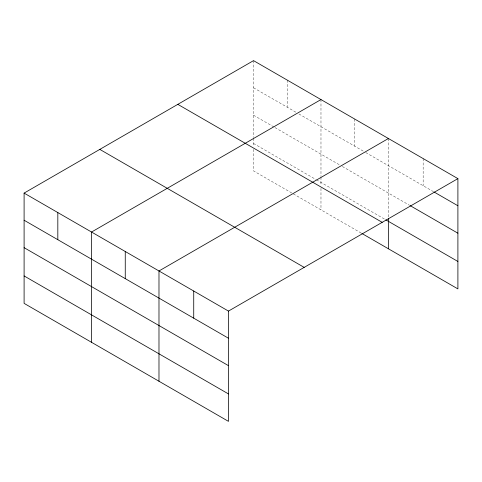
<?xml version="1.0" encoding="UTF-8"?>
<svg xmlns="http://www.w3.org/2000/svg" width="482" height="482" viewBox="0 0 482 482"><rect width="100%" height="100%" fill="white"/><g stroke="black" fill="none" stroke-linecap="round" stroke-linejoin="round"><path stroke-width="0.36" stroke-dasharray="2.41 1.81" d="M253.532 87.772L296.334 112.481M298.924 113.981L363.127 151.041M365.718 152.541L433.451 191.643M253.532 115.204L274.282 127.188M274.933 127.561L339.78 165.001M342.371 166.501L409.646 205.338M253.532 143.473L315.788 179.418M316.433 179.792L385.172 219.473M361.181 233.059L253.532 170.911L253.532 149.408M423.16 158.572L423.16 185.703M388.414 138.515L388.414 217.629M354.692 119.042L354.692 146.179M320.976 99.575L320.976 176.46M320.976 177.201L320.976 185.377M320.976 188.342L320.976 209.845M287.254 80.108L287.254 107.239M253.532 60.636L253.532 137.521M253.532 138.268L253.532 146.438"/><path stroke-width="0.72" d="M24.1 193.101L228.468 311.089L228.468 421.364L24.1 303.371L24.1 193.101L253.532 60.636L457.9 178.629L457.9 288.899L361.825 233.433M320.976 99.575L91.544 232.035L91.544 342.31M388.414 138.515L158.982 270.974L158.982 381.244M228.468 311.089L457.9 178.629M434.095 192.017L457.9 205.76M410.29 205.712L457.9 233.198M385.823 219.852L457.9 261.467M177.822 104.353L382.19 222.341M99.81 149.39L304.178 267.377M24.1 220.232L228.468 338.225M24.1 247.67L228.468 365.657M24.1 275.933L228.468 393.927M388.414 218.37L388.414 248.784M193.728 291.032L193.728 318.162M125.26 251.508L125.26 278.638M57.822 212.568L57.822 239.699"/></g></svg>
